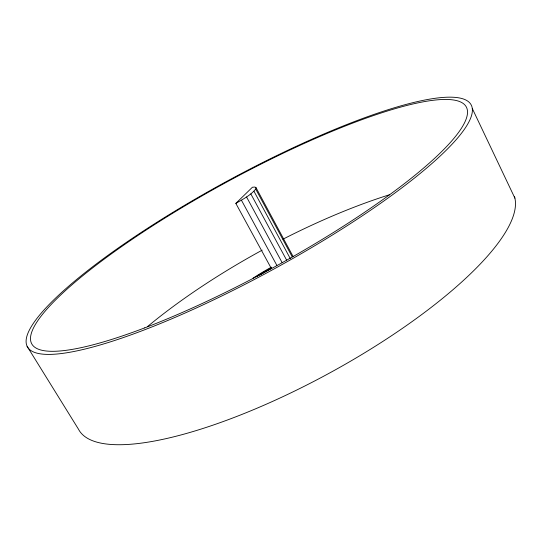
<?xml version="1.0" encoding="UTF-8"?>
<svg xmlns="http://www.w3.org/2000/svg" width="542" height="542" viewBox="0 0 542 542"><rect width="100%" height="100%" fill="white"/><g stroke="black" fill="none" stroke-linecap="round" stroke-linejoin="round"><path stroke-width="0.81" d="M235.831 203.385C242.836 199.273 250.465 195.452 255.716 189.083L256.027 187.667L254.889 187.044L252.403 187.241L235.831 203.385L271.379 268.547M27.1 346.291L78.454 429.156A247.287 70.507 -28.6 0 0 322.646 376.758A247.287 70.507 -28.6 0 0 514.46 196.509M241.434 200.215L276.799 265.262M250.824 193.894L286.576 260.045M246.556 196.97L282.165 262.68M256.027 187.667L293.073 256.474M255.716 189.083L292.179 256.772M253.947 191.204L290.288 258.581M472.285 108.481A252.721 49.783 -28.6 0 1 143.698 330.139A252.721 49.783 -28.6 0 1 131.706 238.758A252.721 49.783 -28.6 0 1 472.285 108.481L514.9 198.155M253.073 278.141A73.685 19.397 -28.6 0 1 271.373 267.186M147.404 326.677A242.152 68.976 -28.6 0 1 262.192 250.153M283.012 239.164A242.152 68.976 -28.6 0 1 389.447 194.768M256.474 276.623A71.293 18.767 -28.6 0 1 271.515 267.734M259.882 275.018A69.369 18.259 -28.6 0 1 271.027 268.507M144.741 327.863A247.457 48.692 -28.6 0 0 467.441 110.751A247.457 48.692 -28.6 0 0 134.836 237.518A247.457 48.692 -28.6 0 0 144.741 327.863"/></g></svg>
